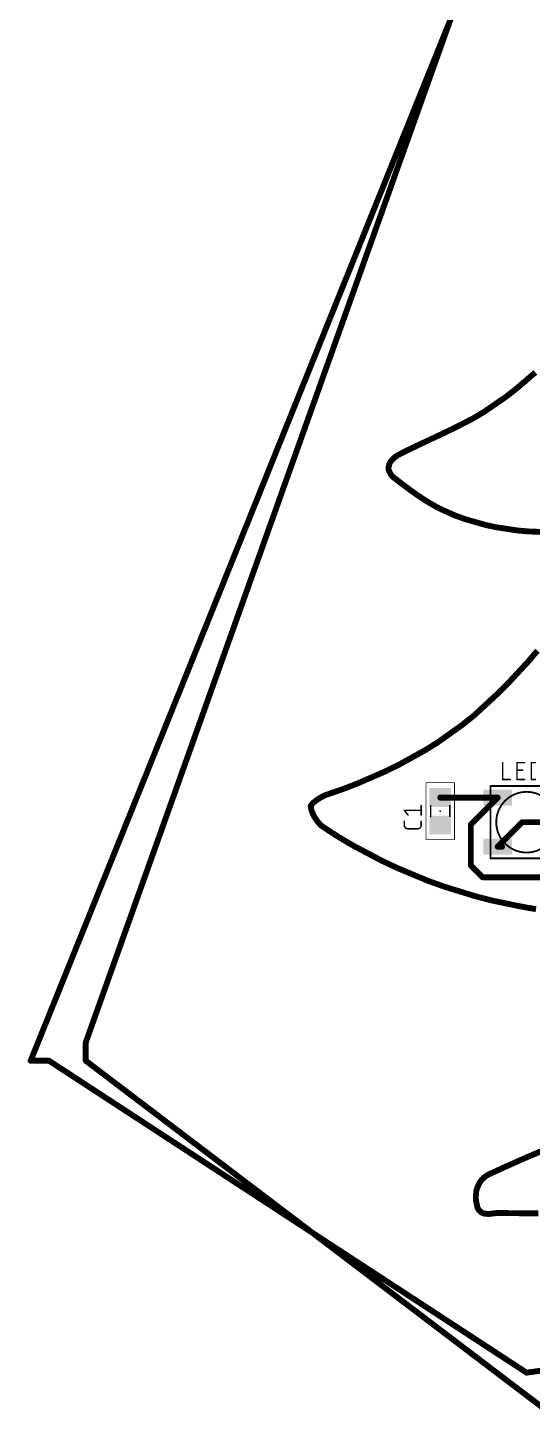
# Model space of a CAD drawing. Extents: x -64 to 81, y -144 to 13.
# Drawn here: x -63.7 to -28.8, y -143.7 to -47.9 of the extents above; entities that cross this region are included whole.
import ezdxf

# ---------------------------------------------------------------- set-up
doc = ezdxf.new("R2010")
doc.units = 0
for name, color, linetype in [('1', 12, 'CONTINUOUS'), ('16', 132, 'CONTINUOUS'), ('20', 31, 'CONTINUOUS'), ('21', 253, 'CONTINUOUS'), ('23', 53, 'CONTINUOUS'), ('25', 253, 'CONTINUOUS'), ('39', 12, 'CONTINUOUS'), ('51', 253, 'CONTINUOUS')]:
    doc.layers.add(name, color=color, linetype=linetype)

# ---------------------------------------------------------------- blocks, each defined once
blk = doc.blocks.new('RECT')
blk.add_solid([(-0.5, -0.5), (0.5, -0.5), (-0.5, 0.5), (0.5, 0.5)])

msp = doc.modelspace()

# ---------------------------------------------------------------- linework, layer by layer
at = {"layer": '1', "const_width": 0.4064}
for points in [[(-59.69, -118.11), (-26.67, -25.4)], [(-35.179, -101.158), (-35.179, -101.17)], [(-35.179, -101.17), (-31.21, -101.17)], [(-31.21, -101.17), (-33.064, -103.024)], [(-33.064, -103.024), (-33.064, -105.874)], [(-31.21, -104.57), (-29.51, -102.87)], [(-29.51, -102.87), (-24.638, -102.87)], [(-31.21, -104.57), (-30.91, -104.57)], [(-33.064, -105.874), (-32.258, -106.68)], [(-25.146, -106.68), (-32.258, -106.68)], [(-59.69, -119.38), (-59.69, -118.11)], [(-27.94, -143.51), (-59.69, -119.38)]]:
    msp.add_lwpolyline(points, dxfattribs=at)
at = {"layer": '1', "const_width": 0.2032}
for points in [[(-35.0774, -101.158, 1), (-35.2806, -101.158)], [(-35.179, -101.0684, 1), (-35.179, -101.2716)], [(-35.2806, -101.17, 1), (-35.0774, -101.17)], [(-31.1382, -101.2418, 1), (-31.2818, -101.0982)], [(-31.21, -101.2716, 1), (-31.21, -101.0684)], [(-32.9624, -103.024, 1), (-33.1656, -103.024)], [(-33.1358, -102.9522, 1), (-32.9922, -103.0958)], [(-29.51, -102.7684, 1), (-29.51, -102.9716)], [(-29.4382, -102.9418, 1), (-29.5818, -102.7982)], [(-31.21, -104.4684, 1), (-31.21, -104.6716)], [(-31.2818, -104.4982, 1), (-31.1382, -104.6418)], [(-30.91, -104.6716, 1), (-30.91, -104.4684)], [(-33.1656, -105.874, 1), (-32.9624, -105.874)], [(-32.9922, -105.8022, 1), (-33.1358, -105.9458)], [(-32.258, -106.5784, 1), (-32.258, -106.7816)], [(-32.3298, -106.7518, 1), (-32.1862, -106.6082)], [(-59.5884, -118.11, 1), (-59.7916, -118.11)], [(-59.7857, -118.0759, 1), (-59.5943, -118.1441)], [(-59.6285, -119.2991, 1), (-59.7515, -119.4609)], [(-59.7916, -119.38, 1), (-59.5884, -119.38)]]:
    msp.add_lwpolyline(points, format="xyb", dxfattribs=at)
at = {"layer": '16', "const_width": 0.4064}
for points in [[(-26.67, -27.94), (-63.5, -119.38)], [(-63.5, -119.38), (-62.23, -119.38)], [(-62.23, -119.38), (-29.21, -140.97)], [(-29.21, -140.97), (81.28, -125.73)]]:
    msp.add_lwpolyline(points, dxfattribs=at)
at = {"layer": '16', "const_width": 0.2032}
for points in [[(-63.5, -119.2784, 1), (-63.5, -119.4816)], [(-63.5942, -119.342, 1), (-63.4058, -119.418)], [(-62.1744, -119.295, 1), (-62.2856, -119.465)], [(-62.23, -119.4816, 1), (-62.23, -119.2784)], [(-29.2239, -140.8694, 1), (-29.1961, -141.0706)], [(-29.2656, -141.055, 1), (-29.1544, -140.885)]]:
    msp.add_lwpolyline(points, format="xyb", dxfattribs=at)
at = {"layer": '20', "const_width": 0.4064}
for points in [[(-29.9519, -72.8942), (-28.6036, -71.737)], [(-30.6526, -73.4394), (-29.9519, -72.8942)], [(-32.1221, -74.4487), (-31.3873, -73.944)], [(-31.3873, -73.944), (-30.6526, -73.4394)], [(-33.7007, -75.3294), (-32.8907, -74.9128)], [(-32.8907, -74.9128), (-32.1221, -74.4487)], [(-35.0832, -76.0096), (-34.3889, -75.6756)], [(-34.3889, -75.6756), (-34.0432, -75.5055)], [(-34.0432, -75.5055), (-33.7007, -75.3294)], [(-37.1748, -76.9959), (-36.4793, -76.6639)], [(-36.4793, -76.6639), (-36.1302, -76.5006)], [(-36.1302, -76.5006), (-35.4322, -76.1734)], [(-35.4322, -76.1734), (-35.0832, -76.0096)], [(-38.5992, -77.8886), (-38.4547, -77.7449)], [(-38.4547, -77.7449), (-38.3102, -77.6011)], [(-38.3102, -77.6011), (-38.1129, -77.4643)], [(-38.1129, -77.4643), (-37.8649, -77.3387)], [(-37.8649, -77.3387), (-37.5213, -77.1645)], [(-37.5213, -77.1645), (-37.1748, -76.9959)], [(-38.7643, -78.346), (-38.7276, -78.1927)], [(-38.7461, -78.5021), (-38.7643, -78.346)], [(-38.6707, -78.6567), (-38.7461, -78.5021)], [(-38.7276, -78.1927), (-38.6909, -78.0393)], [(-38.6909, -78.0393), (-38.5992, -77.8886)], [(-38.5954, -78.8113), (-38.6707, -78.6567)], [(-38.4627, -78.9644), (-38.5954, -78.8113)], [(-38.2709, -79.1117), (-38.4627, -78.9644)], [(-37.9999, -79.32), (-38.2709, -79.1117)], [(-37.7263, -79.5292), (-37.9999, -79.32)], [(-37.4489, -79.7346), (-37.7263, -79.5292)], [(-37.1716, -79.9399), (-37.4489, -79.7346)], [(-36.8906, -80.1414), (-37.1716, -79.9399)], [(-36.6048, -80.334), (-36.8906, -80.1414)], [(-36.3191, -80.5266), (-36.6048, -80.334)], [(-36.0286, -80.7103), (-36.3191, -80.5266)], [(-35.4357, -81.0504), (-36.0286, -80.7103)], [(-35.1333, -81.2067), (-35.4357, -81.0504)], [(-34.824, -81.3443), (-35.1333, -81.2067)], [(-34.1382, -81.6493), (-34.824, -81.3443)], [(-33.441, -81.8999), (-34.1382, -81.6493)], [(-32.734, -82.1016), (-33.441, -81.8999)], [(-32.0269, -82.3034), (-32.734, -82.1016)], [(-31.3102, -82.4563), (-32.0269, -82.3034)], [(-29.8606, -82.6761), (-31.3102, -82.4563)], [(-29.1281, -82.7429), (-29.8606, -82.6761)], [(-27.6502, -82.8017), (-29.1281, -82.7429)], [(-29.1284, -91.7844), (-28.4623, -90.9969)], [(-30.5359, -93.3031), (-29.1284, -91.7844)], [(-32.0463, -94.7442), (-31.2774, -94.0341)], [(-31.2774, -94.0341), (-30.5359, -93.3031)], [(-32.8353, -95.4728), (-32.0463, -94.7442)], [(-33.6613, -96.1383), (-32.8353, -95.4728)], [(-35.3781, -97.3584), (-33.6613, -96.1383)], [(-37.1872, -98.4199), (-36.2689, -97.913)], [(-36.2689, -97.913), (-35.3781, -97.3584)], [(-38.1056, -98.9269), (-37.1872, -98.4199)], [(-40.9893, -100.2244), (-40.0205, -99.8052)], [(-40.0205, -99.8052), (-39.0515, -99.3861)], [(-39.0515, -99.3861), (-38.1056, -98.9269)], [(-42.9908, -100.9504), (-41.9809, -100.6036)], [(-41.9809, -100.6036), (-40.9893, -100.2244)], [(-44.1418, -101.7596), (-44.1035, -101.6871)], [(-44.1322, -101.8159), (-44.1418, -101.7596)], [(-44.1035, -101.6871), (-44.0336, -101.6076)], [(-44.0336, -101.6076), (-43.9636, -101.528)], [(-43.9636, -101.528), (-43.8621, -101.4414)], [(-43.8621, -101.4414), (-43.6286, -101.2726)], [(-43.6286, -101.2726), (-43.4965, -101.1904)], [(-43.4965, -101.1904), (-43.3653, -101.1195)], [(-43.3653, -101.1195), (-43.2341, -101.0487)], [(-43.2341, -101.0487), (-43.1039, -100.9892)], [(-43.1039, -100.9892), (-42.9908, -100.9504)], [(-44.1106, -101.9447), (-44.1322, -101.8159)], [(-44.071, -102.0795), (-44.1106, -101.9447)], [(-43.9623, -102.3479), (-44.071, -102.0795)], [(-43.8934, -102.4815), (-43.9623, -102.3479)], [(-43.8133, -102.6081), (-43.8934, -102.4815)], [(-43.7333, -102.7347), (-43.8133, -102.6081)], [(-43.6422, -102.8542), (-43.7333, -102.7347)], [(-43.5433, -102.9602), (-43.6422, -102.8542)], [(-43.4445, -103.0661), (-43.5433, -102.9602)], [(-43.3379, -103.1585), (-43.4445, -103.0661)], [(-43.2273, -103.2309), (-43.3379, -103.1585)], [(-42.2493, -103.87), (-43.2273, -103.2309)], [(-41.2492, -104.461), (-42.2493, -103.87)], [(-39.2065, -105.5444), (-41.2492, -104.461)], [(-38.1639, -106.037), (-39.2065, -105.5444)], [(-36.0378, -106.9216), (-38.1639, -106.037)], [(-34.9545, -107.3138), (-36.0378, -106.9216)], [(-32.7484, -107.9956), (-34.9545, -107.3138)], [(-31.6258, -108.2854), (-32.7484, -107.9956)], [(-30.4845, -108.5229), (-31.6258, -108.2854)], [(-29.8461, -108.6558), (-30.4845, -108.5229)], [(-29.2038, -108.7775), (-29.8461, -108.6558)], [(-28.5588, -108.8877), (-29.2038, -108.7775)], [(-29.1373, -126.0372), (-28.1045, -125.599)], [(-30.6758, -126.7195), (-30.1636, -126.4908)], [(-30.1636, -126.4908), (-29.6513, -126.2622)], [(-29.6513, -126.2622), (-29.1373, -126.0372)], [(-32.3666, -127.6887), (-32.2218, -127.5452)], [(-32.2218, -127.5452), (-32.0769, -127.4017)], [(-32.0769, -127.4017), (-31.901, -127.2804)], [(-31.901, -127.2804), (-31.6952, -127.1858)], [(-31.6952, -127.1858), (-31.1861, -126.9518)], [(-31.1861, -126.9518), (-30.6758, -126.7195)], [(-32.7095, -128.6354), (-32.6932, -128.4217)], [(-32.6932, -128.4217), (-32.6438, -128.2209)], [(-32.6438, -128.2209), (-32.4804, -127.8544)], [(-32.4804, -127.8544), (-32.3666, -127.6887)], [(-32.7258, -128.8492), (-32.7095, -128.6354)], [(-32.7088, -129.0759), (-32.7258, -128.8492)], [(-32.6574, -129.3109), (-32.7088, -129.0759)], [(-32.6044, -129.5537), (-32.6574, -129.3109)], [(-32.5145, -129.7121), (-32.6044, -129.5537)], [(-32.4008, -129.8133), (-32.5145, -129.7121)], [(-32.2872, -129.9145), (-32.4008, -129.8133)], [(-32.1497, -129.9586), (-32.2872, -129.9145)], [(-32.0012, -129.9726), (-32.1497, -129.9586)], [(-31.8529, -129.9866), (-32.0012, -129.9726)], [(-31.6939, -129.9706), (-31.8529, -129.9866)], [(-31.5368, -129.9519), (-31.6939, -129.9706)], [(-31.3798, -129.9331), (-31.5368, -129.9519)], [(-31.2248, -129.9115), (-31.3798, -129.9331)], [(-31.0852, -129.9142), (-31.2248, -129.9115)], [(-30.5478, -129.9248), (-31.0852, -129.9142)], [(-30.0103, -129.9321), (-30.5478, -129.9248)], [(-29.4728, -129.9367), (-30.0103, -129.9321)], [(-28.9352, -129.9412), (-29.4728, -129.9367)], [(-28.3977, -129.943), (-28.9352, -129.9412)]]:
    msp.add_lwpolyline(points, dxfattribs=at)
at = {"layer": '20', "const_width": 0.2032}
for points in [[(-30.018, -72.8171, 1), (-29.8857, -72.9713)], [(-29.8895, -72.9744, 1), (-30.0142, -72.814)], [(-31.4448, -73.8603, 1), (-31.3297, -74.0277)], [(-31.3297, -74.0277, 1), (-31.4448, -73.8603)], [(-30.7149, -73.3592, 1), (-30.5902, -73.5196)], [(-30.595, -73.5231, 1), (-30.7101, -73.3557)], [(-32.9432, -74.8258, 1), (-32.8381, -74.9998)], [(-32.8442, -75.0032, 1), (-32.9371, -74.8224)], [(-32.1796, -74.365, 1), (-32.0645, -74.5324)], [(-32.0695, -74.5357, 1), (-32.1746, -74.3617)], [(-34.4337, -75.5844, 1), (-34.344, -75.7668)], [(-34.3448, -75.7672, 1), (-34.4329, -75.584)], [(-34.0896, -75.4151, 1), (-33.9967, -75.5959)], [(-33.9983, -75.5967, 1), (-34.088, -75.4143)], [(-33.7471, -75.239, 1), (-33.6542, -75.4198)], [(-33.6542, -75.4198, 1), (-33.7471, -75.239)], [(-36.5223, -76.5719, 1), (-36.4362, -76.7559)], [(-36.4355, -76.7556, 1), (-36.523, -76.5722)], [(-36.1733, -76.4086, 1), (-36.087, -76.5926)], [(-36.0871, -76.5926, 1), (-36.1732, -76.4086)], [(-35.4753, -76.0814, 1), (-35.389, -76.2654)], [(-35.389, -76.2654, 1), (-35.4753, -76.0814)], [(-35.1273, -75.918, 1), (-35.0392, -76.1012)], [(-35.0401, -76.1016, 1), (-35.1264, -75.9176)], [(-38.5263, -77.6729, 1), (-38.383, -77.8169)], [(-38.383, -77.8169, 1), (-38.5263, -77.6729)], [(-38.368, -77.5176, 1), (-38.2523, -77.6846)], [(-38.2385, -77.6731, 1), (-38.3818, -77.5291)], [(-38.1588, -77.3737, 1), (-38.0669, -77.5549)], [(-38.055, -77.5478, 1), (-38.1707, -77.3808)], [(-37.9108, -77.2481, 1), (-37.8189, -77.4293)], [(-37.8189, -77.4293, 1), (-37.9108, -77.2481)], [(-37.5657, -77.0731, 1), (-37.4768, -77.2559)], [(-37.4753, -77.2551, 1), (-37.5672, -77.0739)], [(-37.2186, -76.9042, 1), (-37.1311, -77.0876)], [(-37.1304, -77.0873, 1), (-37.2193, -76.9045)], [(-38.6633, -78.3342, 1), (-38.8652, -78.3578)], [(-38.8631, -78.3223, 1), (-38.6654, -78.3697)], [(-38.6547, -78.4576, 1), (-38.8374, -78.5466)], [(-38.847, -78.5139, 1), (-38.6451, -78.4903)], [(-38.8264, -78.1691, 1), (-38.6287, -78.2163)], [(-38.6287, -78.2164, 1), (-38.8264, -78.169)], [(-38.7776, -77.9865, 1), (-38.6041, -78.0921)], [(-38.592, -78.0629, 1), (-38.7897, -78.0157)], [(-38.5793, -78.6122, 1), (-38.762, -78.7012)], [(-38.762, -78.7012, 1), (-38.5793, -78.6122)], [(-38.6708, -77.8166, 1), (-38.5275, -77.9606)], [(-38.5124, -77.9414, 1), (-38.6859, -77.8358)], [(-38.5186, -78.7448, 1), (-38.6721, -78.8778)], [(-38.6867, -78.8558, 1), (-38.504, -78.7668)], [(-38.4009, -78.8838, 1), (-38.5246, -79.045)], [(-38.5395, -79.0309, 1), (-38.386, -78.8979)], [(-38.209, -79.0311, 1), (-38.3329, -79.1923)], [(-38.3328, -79.1923, 1), (-38.2091, -79.0311)], [(-37.9381, -79.2393, 1), (-38.0616, -79.4007)], [(-38.0618, -79.4006, 1), (-37.9379, -79.2394)], [(-37.6658, -79.4475, 1), (-37.7867, -79.6109)], [(-37.788, -79.6099, 1), (-37.6645, -79.4485)], [(-37.3884, -79.6529, 1), (-37.5093, -79.8163)], [(-37.5093, -79.8163, 1), (-37.3884, -79.6529)], [(-37.1123, -79.8573, 1), (-37.2308, -80.0225)], [(-37.232, -80.0216, 1), (-37.1111, -79.8582)], [(-36.8338, -80.0572, 1), (-36.9473, -80.2256)], [(-36.9498, -80.224, 1), (-36.8313, -80.0588)], [(-36.5481, -80.2497, 1), (-36.6616, -80.4183)], [(-36.6616, -80.4182, 1), (-36.5481, -80.2498)], [(-36.2647, -80.4407, 1), (-36.3734, -80.6125)], [(-36.3758, -80.6109, 1), (-36.2623, -80.4423)], [(-35.978, -80.6222, 1), (-36.0791, -80.7984)], [(-36.0829, -80.7962, 1), (-35.9742, -80.6244)], [(-35.389, -80.9601, 1), (-35.4823, -81.1407)], [(-35.4862, -81.1385, 1), (-35.3851, -80.9623)], [(-35.092, -81.1139, 1), (-35.1745, -81.2995)], [(-35.1799, -81.297, 1), (-35.0866, -81.1164)], [(-34.7827, -81.2515, 1), (-34.8652, -81.4371)], [(-34.8652, -81.4371, 1), (-34.7827, -81.2515)], [(-34.1038, -81.5537, 1), (-34.1725, -81.7449)], [(-34.1794, -81.7421, 1), (-34.0969, -81.5565)], [(-33.4131, -81.8022, 1), (-33.4688, -81.9976)], [(-33.4753, -81.9955, 1), (-33.4066, -81.8043)], [(-32.7061, -82.0039, 1), (-32.7618, -82.1993)], [(-32.7618, -82.1993, 1), (-32.7061, -82.0039)], [(-32.0058, -82.204, 1), (-32.0481, -82.4028)], [(-32.0548, -82.4011, 1), (-31.9991, -82.2057)], [(-31.2949, -82.3558, 1), (-31.3254, -82.5568)], [(-31.3313, -82.5557, 1), (-31.289, -82.3569)], [(-29.8514, -82.5749, 1), (-29.8699, -82.7773)], [(-29.8759, -82.7766, 1), (-29.8454, -82.5756)], [(-29.124, -82.6414, 1), (-29.1321, -82.8444)], [(-29.1373, -82.8441, 1), (-29.1188, -82.6417)], [(-29.2059, -91.7188, 1), (-29.0508, -91.85)], [(-29.0538, -91.8535, 1), (-29.2029, -91.7153)], [(-31.3487, -93.9618, 1), (-31.206, -94.1064)], [(-31.2084, -94.1087, 1), (-31.3463, -93.9595)], [(-30.6105, -93.234, 1), (-30.4614, -93.3722)], [(-30.4646, -93.3754, 1), (-30.6073, -93.2308)], [(-32.1152, -94.6696, 1), (-31.9773, -94.8188)], [(-31.9773, -94.8188, 1), (-32.1152, -94.6696)], [(-32.9042, -95.3982, 1), (-32.7663, -95.5474)], [(-32.7715, -95.5519, 1), (-32.899, -95.3937)], [(-33.725, -96.0592, 1), (-33.5975, -96.2174)], [(-33.6024, -96.2211, 1), (-33.7201, -96.0555)], [(-36.3225, -97.8267, 1), (-36.2152, -97.9993)], [(-36.2198, -98.0019, 1), (-36.3179, -97.8241)], [(-35.4369, -97.2756, 1), (-35.3192, -97.4412)], [(-35.3244, -97.4447, 1), (-35.4317, -97.2721)], [(-37.2362, -98.331, 1), (-37.1381, -98.5088)], [(-37.138, -98.5088, 1), (-37.2363, -98.331)], [(-40.0608, -99.7119, 1), (-39.9801, -99.8985)], [(-39.9801, -99.8984, 1), (-40.0608, -99.712)], [(-39.0959, -99.2947, 1), (-39.0072, -99.4775)], [(-39.0112, -99.4794, 1), (-39.0919, -99.2928)], [(-38.1547, -98.838, 1), (-38.0564, -99.0158)], [(-38.0612, -99.0183, 1), (-38.1499, -98.8355)], [(-42.0172, -100.5087, 1), (-41.9447, -100.6985)], [(-41.9479, -100.6997, 1), (-42.014, -100.5075)], [(-41.0296, -100.1312, 1), (-40.9489, -100.3176)], [(-40.953, -100.3193, 1), (-41.0255, -100.1295)], [(-44.0416, -101.7427, 1), (-44.2419, -101.7765)], [(-44.1798, -101.62, 1), (-44.0271, -101.7542)], [(-44.0136, -101.7346, 1), (-44.1933, -101.6396)], [(-44.1098, -101.5405, 1), (-43.9573, -101.6747)], [(-43.9572, -101.6747, 1), (-44.1099, -101.5405)], [(-44.0295, -101.4507, 1), (-43.8976, -101.6053)], [(-43.8873, -101.5951, 1), (-44.0398, -101.4609)], [(-43.9217, -101.359, 1), (-43.8026, -101.5238)], [(-43.7962, -101.5187, 1), (-43.9281, -101.3641)], [(-43.6822, -101.1863, 1), (-43.5749, -101.3589)], [(-43.569, -101.355, 1), (-43.6881, -101.1902)], [(-43.5448, -101.101, 1), (-43.4481, -101.2798)], [(-43.4428, -101.2767, 1), (-43.5501, -101.1041)], [(-43.4135, -101.0301, 1), (-43.317, -101.2089)], [(-43.3169, -101.2089, 1), (-43.4136, -101.0301)], [(-43.2764, -100.9563, 1), (-43.1919, -101.1411)], [(-43.1859, -101.1381, 1), (-43.2824, -100.9593)], [(-43.1368, -100.8931, 1), (-43.0709, -101.0853)], [(-43.0616, -101.0816, 1), (-43.1461, -100.8968)], [(-43.0238, -100.8543, 1), (-42.9577, -101.0465)], [(-42.9578, -101.0465, 1), (-43.0237, -100.8543)], [(-44.2316, -101.7121, 1), (-44.0519, -101.8071)], [(-44.032, -101.7991, 1), (-44.2325, -101.8327)], [(-44.2324, -101.8328, 1), (-44.0321, -101.799)], [(-44.0132, -101.916, 1), (-44.2081, -101.9734)], [(-44.2109, -101.9615, 1), (-44.0104, -101.9279)], [(-43.9768, -102.0414, 1), (-44.1651, -102.1176)], [(-44.1684, -102.1082, 1), (-43.9735, -102.0508)], [(-43.872, -102.3013, 1), (-44.0525, -102.3945)], [(-44.0564, -102.386, 1), (-43.8681, -102.3098)], [(-43.8075, -102.4272, 1), (-43.9792, -102.5358)], [(-43.9836, -102.5281, 1), (-43.8031, -102.4349)], [(-43.7275, -102.5538, 1), (-43.8992, -102.6624)], [(-43.8992, -102.6624, 1), (-43.7275, -102.5538)], [(-43.6525, -102.6731, 1), (-43.814, -102.7963)], [(-43.8191, -102.789, 1), (-43.6474, -102.6804)], [(-43.5679, -102.7849, 1), (-43.7164, -102.9235)], [(-43.7229, -102.9158, 1), (-43.5614, -102.7926)], [(-43.469, -102.8909, 1), (-43.6175, -103.0295)], [(-43.6175, -103.0295, 1), (-43.469, -102.8909)], [(-43.3779, -102.9894, 1), (-43.511, -103.1428)], [(-43.5187, -103.1354, 1), (-43.3702, -102.9968)], [(-43.2823, -103.0735, 1), (-43.3936, -103.2435)], [(-43.4045, -103.2352, 1), (-43.2714, -103.0818)], [(-43.1717, -103.1458, 1), (-43.2828, -103.316)], [(-43.2829, -103.3159, 1), (-43.1716, -103.1459)], [(-42.1976, -103.7825, 1), (-42.3009, -103.9575)], [(-42.3048, -103.9551, 1), (-42.1937, -103.7849)], [(-41.2015, -104.3712, 1), (-41.2968, -104.5508)], [(-41.3008, -104.5485, 1), (-41.1975, -104.3735)], [(-39.163, -105.4525, 1), (-39.2499, -105.6363)], [(-39.2541, -105.6342, 1), (-39.1588, -105.4546)], [(-38.1248, -105.9432, 1), (-38.2029, -106.1308)], [(-38.2073, -106.1289, 1), (-38.1204, -105.9451)], [(-36.0033, -106.8261, 1), (-36.0724, -107.0171)], [(-36.0769, -107.0154, 1), (-35.9988, -106.8278)], [(-34.9244, -107.2167, 1), (-34.9845, -107.4109)], [(-34.989, -107.4093, 1), (-34.9199, -107.2183)], [(-32.7231, -107.8972, 1), (-32.7738, -108.094)], [(-32.7785, -108.0927, 1), (-32.7184, -107.8985)], [(-31.6052, -108.1859, 1), (-31.6465, -108.3849)], [(-31.6512, -108.3838, 1), (-31.6005, -108.187)], [(-30.4637, -108.4234, 1), (-30.5052, -108.6224)], [(-30.5051, -108.6224, 1), (-30.4638, -108.4234)], [(-29.8271, -108.556, 1), (-29.865, -108.7556)], [(-29.8668, -108.7553, 1), (-29.8253, -108.5563)], [(-29.1866, -108.6774, 1), (-29.2209, -108.8776)], [(-29.2227, -108.8773, 1), (-29.1848, -108.6777)], [(-30.205, -126.398, 1), (-30.1221, -126.5836)], [(-30.1221, -126.5836, 1), (-30.205, -126.398)], [(-29.692, -126.1691, 1), (-29.6105, -126.3553)], [(-29.6098, -126.355, 1), (-29.6927, -126.1694)], [(-29.1769, -125.9437, 1), (-29.0976, -126.1307)], [(-29.0965, -126.1303, 1), (-29.178, -125.9441)], [(-32.2932, -127.473, 1), (-32.1503, -127.6174)], [(-32.1502, -127.6174, 1), (-32.2933, -127.473)], [(-32.1345, -127.3181, 1), (-32.0192, -127.4853)], [(-32.0054, -127.4739, 1), (-32.1483, -127.3295)], [(-31.9434, -127.1881, 1), (-31.8585, -127.3727)], [(-31.8433, -127.364, 1), (-31.9586, -127.1968)], [(-31.7376, -127.0935, 1), (-31.6527, -127.2781)], [(-31.6527, -127.2781, 1), (-31.7376, -127.0935)], [(-31.2281, -126.8593, 1), (-31.144, -127.0443)], [(-31.1436, -127.0441, 1), (-31.2285, -126.8595)], [(-30.7172, -126.6267, 1), (-30.6343, -126.8123)], [(-30.6337, -126.812, 1), (-30.7178, -126.627)], [(-32.7919, -128.3974, 1), (-32.5946, -128.446)], [(-32.5919, -128.4294, 1), (-32.7946, -128.414)], [(-32.7365, -128.1795, 1), (-32.551, -128.2623)], [(-32.5451, -128.2452, 1), (-32.7424, -128.1966)], [(-32.5641, -127.7969, 1), (-32.3966, -127.9119)], [(-32.3876, -127.8958, 1), (-32.5731, -127.813)], [(-32.4381, -127.6165, 1), (-32.295, -127.7609)], [(-32.2828, -127.7462, 1), (-32.4503, -127.6312)], [(-32.6244, -128.8416, 1), (-32.8271, -128.8568)], [(-32.8271, -128.8415, 1), (-32.6244, -128.8569)], [(-32.8108, -128.6277, 1), (-32.6081, -128.6431)], [(-32.6081, -128.6431, 1), (-32.8108, -128.6277)], [(-32.6095, -129.0542, 1), (-32.808, -129.0976)], [(-32.8101, -129.0835, 1), (-32.6074, -129.0683)], [(-32.5581, -129.2892, 1), (-32.7566, -129.3326)], [(-32.7566, -129.3326, 1), (-32.5581, -129.2892)], [(-32.516, -129.5036, 1), (-32.6927, -129.6038)], [(-32.7036, -129.5754, 1), (-32.5051, -129.532)], [(-32.4469, -129.6362, 1), (-32.582, -129.788)], [(-32.6028, -129.7622, 1), (-32.4261, -129.662)], [(-32.3332, -129.7374, 1), (-32.4683, -129.8892)], [(-32.4683, -129.8892, 1), (-32.3332, -129.7374)], [(-32.2561, -129.8178, 1), (-32.3182, -130.0112)], [(-32.3547, -129.9904, 1), (-32.2196, -129.8386)], [(-32.1401, -129.8574, 1), (-32.1592, -130.0598)], [(-32.1807, -130.0553, 1), (-32.1186, -129.8619)], [(-31.9917, -129.8714, 1), (-32.0108, -130.0738)], [(-32.0108, -130.0738, 1), (-31.9917, -129.8714)], [(-31.8631, -129.8855, 1), (-31.8428, -130.0877)], [(-31.8625, -130.0878, 1), (-31.8434, -129.8854)], [(-31.7059, -129.8697, 1), (-31.6818, -130.0715)], [(-31.6837, -130.0717, 1), (-31.704, -129.8695)], [(-31.5488, -129.851, 1), (-31.5247, -130.0528)], [(-31.5247, -130.0528, 1), (-31.5488, -129.851)], [(-31.3938, -129.8325, 1), (-31.3657, -130.0337)], [(-31.3677, -130.034, 1), (-31.3918, -129.8322)], [(-31.2229, -129.8099, 1), (-31.2268, -130.0131)], [(-31.2108, -130.0121, 1), (-31.2389, -129.8109)], [(-31.0831, -129.8126, 1), (-31.0872, -130.0158)], [(-31.0871, -130.0158, 1), (-31.0832, -129.8126)], [(-30.5464, -129.8232, 1), (-30.5491, -130.0264)], [(-30.5498, -130.0264, 1), (-30.5457, -129.8232)], [(-30.0094, -129.8305, 1), (-30.0111, -130.0337)], [(-30.0116, -130.0337, 1), (-30.0089, -129.8305)], [(-29.4719, -129.8351, 1), (-29.4736, -130.0383)], [(-29.4736, -130.0383, 1), (-29.4719, -129.8351)], [(-28.9348, -129.8396, 1), (-28.9355, -130.0428)], [(-28.936, -130.0428, 1), (-28.9343, -129.8396)]]:
    msp.add_lwpolyline(points, format="xyb", dxfattribs=at)
at = {"layer": '21', "const_width": 0.127}
for points in [[(-31.71, -100.37), (-26.71, -100.37)], [(-31.71, -105.37), (-31.71, -100.37)], [(-27.71, -105.37), (-31.71, -105.37)]]:
    msp.add_lwpolyline(points, dxfattribs=at)
at = {"layer": '21'}
for points, const_width in [([(-31.71, -100.3383, 1), (-31.71, -100.4018)], 0.0635), ([(-31.6783, -100.37, 1), (-31.7417, -100.37)], 0.0635), ([(-29.21, -104.97, 1), (-29.21, -100.77, 1), (-29.21, -104.97)], 0.127), ([(-31.71, -105.3383, 1), (-31.71, -105.4018)], 0.0635), ([(-31.7417, -105.37, 1), (-31.6783, -105.37)], 0.0635)]:
    msp.add_lwpolyline(points, format="xyb", dxfattribs=dict(at, const_width=const_width))
at = {"layer": '23'}
for p in [(-35.179, -102.108), (-29.21, -102.87)]:
    msp.add_point(p, dxfattribs=at)
at = {"layer": '25', "const_width": 0.1016}
for points in [[(-30.8592, -98.7508), (-30.8592, -99.9192)], [(-29.8686, -99.9192), (-29.8686, -98.7508)], [(-29.8686, -98.7508), (-29.3493, -98.7508)], [(-28.8803, -99.9192), (-28.8803, -98.7508)], [(-28.8803, -98.7508), (-28.5557, -98.7508)], [(-29.8686, -99.2701), (-29.4791, -99.2701)], [(-30.8592, -99.9192), (-30.3399, -99.9192)], [(-29.3493, -99.9192), (-29.8686, -99.9192)], [(-28.5557, -99.9192), (-28.8803, -99.9192)], [(-37.4086, -102.3714), (-37.6682, -102.0468)], [(-37.6682, -102.0468), (-36.4998, -102.0468)], [(-36.4998, -102.3714), (-36.4998, -101.7223)], [(-37.6682, -103.0676), (-37.6682, -102.8079)], [(-36.7594, -103.3272), (-37.4086, -103.3272)], [(-36.4998, -102.8079), (-36.4998, -103.0676)]]:
    msp.add_lwpolyline(points, dxfattribs=at)
at = {"layer": '25'}
for points, const_width in [([(-30.8338, -98.7508, 1), (-30.8846, -98.7508)], 0.0508), ([(-29.8432, -98.7508, 1), (-29.894, -98.7508)], 0.0508), ([(-29.8686, -98.7254, 1), (-29.8686, -98.7762)], 0.0508), ([(-29.3493, -98.7762, 1), (-29.3493, -98.7254)], 0.0508), ([(-28.8549, -98.7508, 1), (-28.9057, -98.7508)], 0.0508), ([(-28.8803, -98.7254, 1), (-28.8803, -98.7762)], 0.0508), ([(-29.8686, -99.2447, 1), (-29.8686, -99.2955)], 0.0508), ([(-29.4791, -99.2955, 1), (-29.4791, -99.2447)], 0.0508), ([(-30.8592, -99.8938, 1), (-30.8592, -99.9446)], 0.0508), ([(-30.8846, -99.9192, 1), (-30.8338, -99.9192)], 0.0508), ([(-30.3399, -99.9446, 1), (-30.3399, -99.8938)], 0.0508), ([(-29.8686, -99.8938, 1), (-29.8686, -99.9446)], 0.0508), ([(-29.894, -99.9192, 1), (-29.8432, -99.9192)], 0.0508), ([(-29.3493, -99.9446, 1), (-29.3493, -99.8938)], 0.0508), ([(-28.8803, -99.8938, 1), (-28.8803, -99.9446)], 0.0508), ([(-28.9057, -99.9192, 1), (-28.8549, -99.9192)], 0.0508), ([(-37.6682, -102.0214, 1), (-37.6682, -102.0722)], 0.0508), ([(-37.6484, -102.031, 1), (-37.688, -102.0627)], 0.0508), ([(-37.4284, -102.3872, 1), (-37.3887, -102.3555)], 0.0508), ([(-36.4744, -101.7223, 1), (-36.5252, -101.7223)], 0.0508), ([(-36.5252, -102.3714, 1), (-36.4744, -102.3714)], 0.0508), ([(-36.4998, -102.0722, 1), (-36.4998, -102.0214)], 0.0508), ([(-37.6428, -102.8079, 1), (-37.6936, -102.8079)], 0.0508), ([(-37.6682, -103.0676, 0.4142), (-37.4086, -103.3272)], 0.1016), ([(-37.6428, -103.0676, 1), (-37.6936, -103.0676)], 0.0508), ([(-37.6936, -103.0676, 1), (-37.6428, -103.0676)], 0.0508), ([(-37.4086, -103.3018, 1), (-37.4086, -103.3526)], 0.0508), ([(-37.4086, -103.3526, 1), (-37.4086, -103.3018)], 0.0508), ([(-36.7594, -103.3272, 0.4142), (-36.4998, -103.0676)], 0.1016), ([(-36.7594, -103.3018, 1), (-36.7594, -103.3526)], 0.0508), ([(-36.7594, -103.3526, 1), (-36.7594, -103.3018)], 0.0508), ([(-36.4744, -102.8079, 1), (-36.5252, -102.8079)], 0.0508), ([(-36.4744, -103.0676, 1), (-36.5252, -103.0676)], 0.0508), ([(-36.5252, -103.0676, 1), (-36.4744, -103.0676)], 0.0508)]:
    msp.add_lwpolyline(points, format="xyb", dxfattribs=dict(at, const_width=const_width))
at = {"layer": '39', "const_width": 0.0508}
for points in [[(-36.162, -104.081), (-36.162, -100.135)], [(-36.162, -100.135), (-34.196, -100.135)], [(-34.196, -100.135), (-34.196, -104.081)], [(-34.196, -104.081), (-36.162, -104.081)]]:
    msp.add_lwpolyline(points, dxfattribs=at)
at = {"layer": '39', "const_width": 0.0254}
for points in [[(-36.1493, -100.135, 1), (-36.1747, -100.135)], [(-36.162, -100.1223, 1), (-36.162, -100.1477)], [(-34.1833, -100.135, 1), (-34.2087, -100.135)], [(-34.196, -100.1477, 1), (-34.196, -100.1223)], [(-36.162, -104.0683, 1), (-36.162, -104.0937)], [(-36.1747, -104.081, 1), (-36.1493, -104.081)], [(-34.2087, -104.081, 1), (-34.1833, -104.081)], [(-34.196, -104.0937, 1), (-34.196, -104.0683)]]:
    msp.add_lwpolyline(points, format="xyb", dxfattribs=at)
at = {"layer": '51', "const_width": 0.1016}
for points in [[(-35.839, -102.489), (-35.839, -101.727)], [(-34.519, -102.464), (-34.519, -101.727)]]:
    msp.add_lwpolyline(points, dxfattribs=at)
at = {"layer": '51', "const_width": 0.0508}
for points in [[(-35.8136, -101.727, 1), (-35.8644, -101.727)], [(-35.8644, -102.489, 1), (-35.8136, -102.489)], [(-34.4936, -101.727, 1), (-34.5444, -101.727)], [(-34.5444, -102.464, 1), (-34.4936, -102.464)]]:
    msp.add_lwpolyline(points, format="xyb", dxfattribs=at)

# ---------------------------------------------------------------- block references
at = {"layer": '1', "xscale": 1.3, "yscale": 1.5, "rotation": 90}
for p in [(-35.179, -101.158), (-35.179, -103.058)]:
    msp.add_blockref('RECT', p, dxfattribs=at)
at = {"layer": '1', "xscale": 2, "yscale": 1.1}
for p in [(-31.21, -101.17), (-31.21, -104.57)]:
    msp.add_blockref('RECT', p, dxfattribs=at)
at = {"layer": '51', "xscale": 0.7501, "yscale": 1.4501, "rotation": 90}
for p in [(-35.1802, -101.3774), (-35.1802, -102.8252)]:
    msp.add_blockref('RECT', p, dxfattribs=at)

doc.saveas('drawing.dxf')
